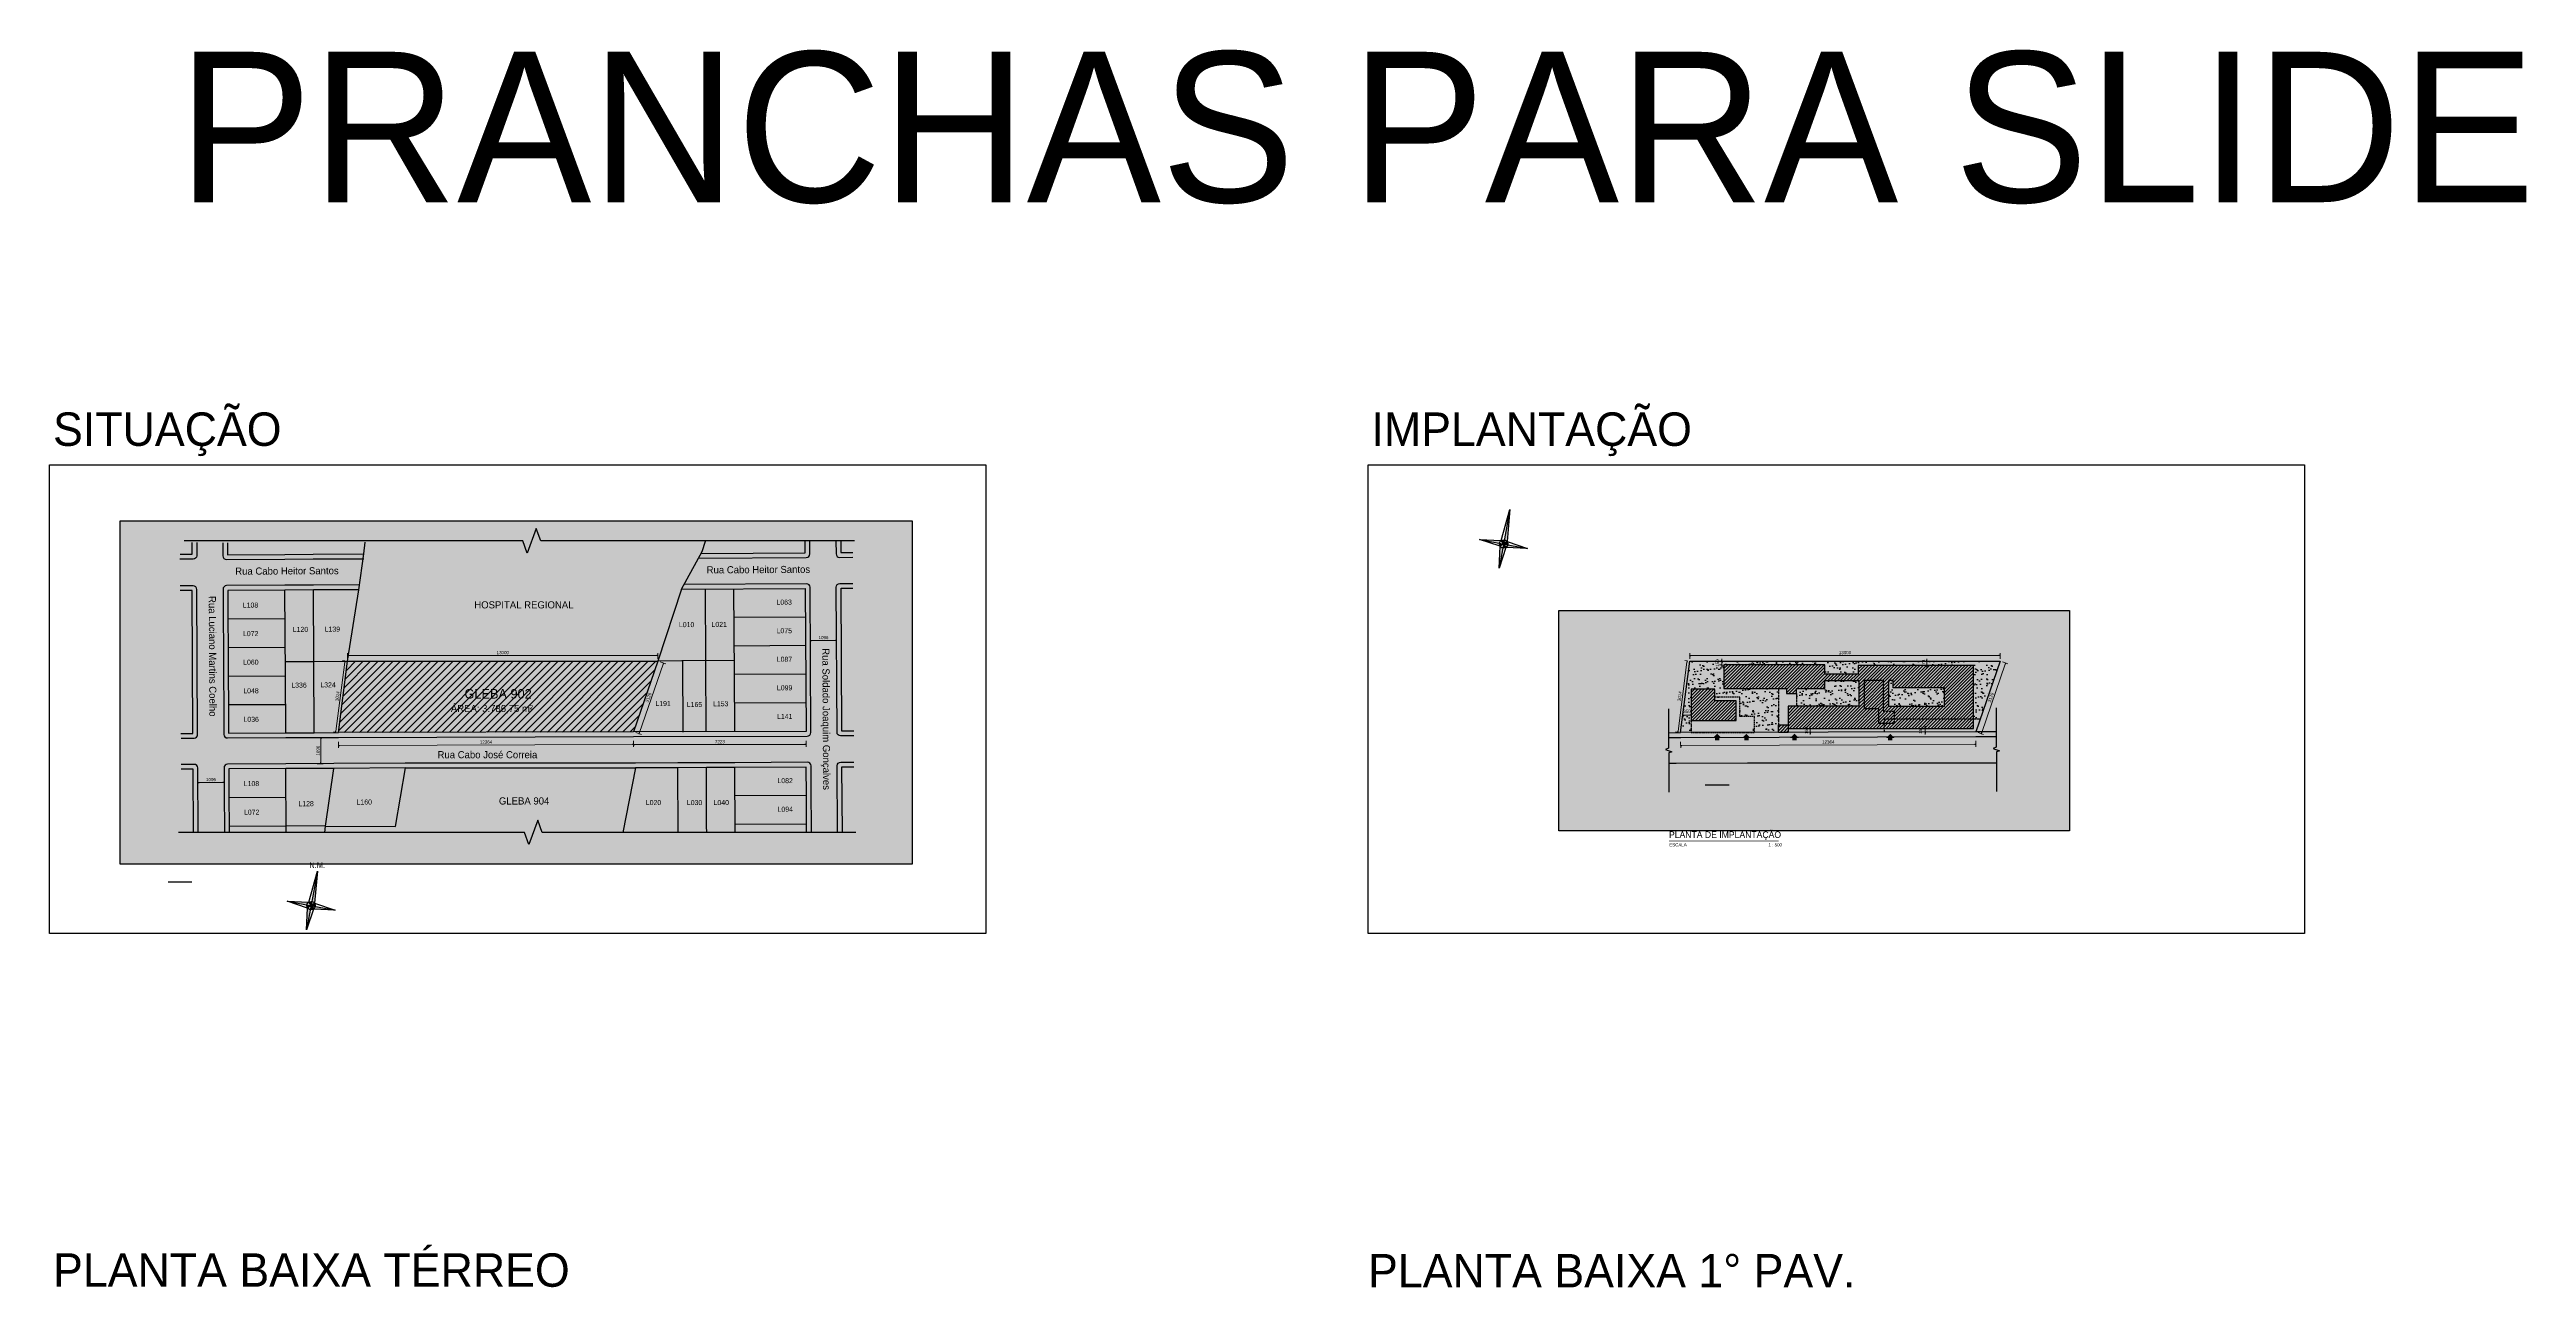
# Model space of a CAD drawing. Header units: centimetres. Extents: x 0 to 1814864, y -139216 to 99734.
# Drawn here: x 832314 to 936050, y 22141 to 73970 of the extents above; entities that cross this region are included whole.
import ezdxf

# ---------------------------------------------------------------- set-up
doc = ezdxf.new("R2010")
doc.units = ezdxf.units.CM
doc.header["$LTSCALE"] = 4
doc.linetypes.add('ACAD_ISO05W100', pattern=[33, 24, -3, 0, -3, 0, -3])
doc.linetypes.add('HIDDENX2', pattern=[19.05, 12.7, -6.35])
for name, color, linetype in [('0.2', 2, 'Continuous'), ('0.4', 4, 'Continuous'), ('0.6', 6, 'Continuous'), ('2', 2, 'Continuous'), ('B-SIMBOLOS', 2, 'Continuous'), ('C-TEXTO-02', 2, 'Continuous'), ('CONTORNO TERRENO', 3, 'Continuous'), ('NOVO', 170, 'Continuous')]:
    doc.layers.add(name, color=color, linetype=linetype)
for name, color, linetype, lineweight in [('C-TEXTO-01', 2, 'Continuous', 20), ('C-TEXTO-03', 2, 'Continuous', 20), ('textos', 2, 'Continuous', 9)]:
    doc.layers.add(name, color=color, linetype=linetype, lineweight=lineweight)
doc.styles.add('EC_NOMES', font='GOTHIC.TTF')
doc.styles.add('Esc.500', font='ERASLGHT.TTF', dxfattribs={"height": 90})
doc.styles.add('Esc.750', font='ERASLGHT.TTF', dxfattribs={"height": 135})
doc.styles.get("Standard").update_dxf_attribs({"font": 'ERASMD.TTF'})
doc.styles.add('Símbolos', font='ERASLGHT.TTF')
doc.dimstyles.new('ARQ500', dxfattribs={"dimscale": 500, "dimtxt": 90, "dimasz": 0.1, "dimexe": 0.2, "dimexo": 0.2, "dimgap": 0.1, "dimtad": 1, "dimdec": 0, "dimzin": 12, "dimdsep": 46, "dimtxsty": 'Esc.500', "dimblk1": 'DOT', "dimblk2": 'DOT', "dimsah": 1, "dimcen": 0.4, "dimclrd": 256, "dimclre": 256, "dimclrt": 2, "dimadec": 0, "dimazin": 0, "dimtfac": 1, "dimtdec": 0, "dimtix": 1, "dimtmove": 2, "dimatfit": 3, "dimldrblk": 'DOT', "dimfxl": 0.3, "dimfxlon": 1, "dimtolj": 1, "dimtzin": 12, "dimlwd": 9, "dimlwe": 9, "dimarcsym": 0})

# ---------------------------------------------------------------- blocks, each defined once
blk = doc.blocks.new('DOT')
at = {"color": 0, "linetype": 'ByBlock'}
blk.add_line((-0.5, 0), (-1, 0), dxfattribs=at)
at = {"color": 0, "linetype": 'ByBlock', "const_width": 0.5}
blk.add_lwpolyline([(-0.25, 0, 1), (0.25, 0, 1)], format="xyb", close=True, dxfattribs=at)
blk = doc.blocks.new('*D143')
at = {"layer": '0.6', "lineweight": 9, "transparency": 16777216}
for p, q in [((844795, 48461), (844795, 48702)), ((844845, 48602), (857745, 48602)), ((857795, 48461), (857795, 48702))]:
    blk.add_line(p, q, dxfattribs=at)
at = {"layer": 'DEFPOINTS', "color": 0, "transparency": 16777216}
for p in [(844795, 48361), (857795, 48602), (857795, 48361)]:
    blk.add_point(p, dxfattribs=at)
at = {"layer": '0.6', "lineweight": 9, "transparency": 16777216, "xscale": 50, "yscale": 50, "zscale": 50, "rotation": 180}
blk.add_blockref('DOT', (844795, 48602), dxfattribs=at)
at = {"layer": '0.6', "lineweight": 9, "transparency": 16777216, "xscale": 50, "yscale": 50, "zscale": 50}
blk.add_blockref('DOT', (857795, 48602), dxfattribs=at)
at = {"layer": '0.6', "color": 2, "transparency": 16777216, "insert": (851295, 48722), "char_height": 135, "attachment_point": 5, "style": 'Esc.750'}
blk.add_mtext('\\A1;13000', dxfattribs=at)
blk = doc.blocks.new('_Dot')
at = {"color": 0, "linetype": 'ByBlock', "lineweight": -2}
blk.add_line((-0.5, 0), (-1, 0), dxfattribs=at)
at = {"color": 0, "linetype": 'ByBlock', "const_width": 0.5}
blk.add_lwpolyline([(-0.25, 0, 1), (0.25, 0, 1)], format="xyb", close=True, dxfattribs=at)
blk = doc.blocks.new('*D135')
at = {"layer": '0.6', "lineweight": 9, "transparency": 16777216}
for p, q in [((844413, 44988), (844414, 44738)), ((844464, 44838), (856727, 44872)), ((856777, 45022), (856778, 44772))]:
    blk.add_line(p, q, dxfattribs=at)
at = {"layer": 'DEFPOINTS', "color": 0, "transparency": 16777216}
for p in [(844413, 45214), (856776, 45248), (856777, 44872)]:
    blk.add_point(p, dxfattribs=at)
at = {"layer": '0.6', "lineweight": 9, "transparency": 16777216, "xscale": 50, "yscale": 50, "zscale": 50}
for p, rotation in [((844414, 44838), 180.1566305847917), ((856777, 44872), 0.1566305847916921)]:
    blk.add_blockref('DOT', p, dxfattribs=dict(at, rotation=rotation))
at = {"layer": '0.6', "color": 2, "transparency": 16777216, "insert": (850595, 44975), "char_height": 135, "attachment_point": 5, "rotation": 0.15663, "style": 'Esc.750'}
blk.add_mtext('\\A1;12364', dxfattribs=at)
blk = doc.blocks.new('*D136')
at = {"layer": '0.6', "lineweight": 9, "transparency": 16777216}
for p, q in [((858008, 48234), (857022, 45373)), ((857890, 48328), (858119, 48249)), ((856871, 45372), (857101, 45293))]:
    blk.add_line(p, q, dxfattribs=at)
at = {"layer": 'DEFPOINTS', "color": 0, "transparency": 16777216}
for p in [(857795, 48361), (856776, 45405), (857006, 45326)]:
    blk.add_point(p, dxfattribs=at)
at = {"layer": '0.6', "lineweight": 9, "transparency": 16777216, "xscale": 50, "yscale": 50, "zscale": 50}
for p, rotation in [((858025, 48282), 70.9824842449628), ((857006, 45326), 250.9824842449628)]:
    blk.add_blockref('DOT', p, dxfattribs=dict(at, rotation=rotation))
at = {"layer": '0.6', "color": 2, "transparency": 16777216, "insert": (857402, 46843), "char_height": 135, "attachment_point": 5, "rotation": 70.98248, "style": 'Esc.750'}
blk.add_mtext('\\A1;3126', dxfattribs=at)
blk = doc.blocks.new('*D137')
at = {"layer": '0.6', "lineweight": 9, "transparency": 16777216}
for p, q in [((844676, 48325), (844307, 45435)), ((844695, 48373), (844584, 48388)), ((844314, 45384), (844202, 45398))]:
    blk.add_line(p, q, dxfattribs=at)
at = {"layer": 'DEFPOINTS', "color": 0, "transparency": 16777216}
for p in [(844795, 48361), (844301, 45386), (844413, 45371)]:
    blk.add_point(p, dxfattribs=at)
at = {"layer": '0.6', "lineweight": 9, "transparency": 16777216, "xscale": 50, "yscale": 50, "zscale": 50}
for p, rotation in [((844683, 48375), 82.72044767476393), ((844301, 45386), 262.7204476747639)]:
    blk.add_blockref('DOT', p, dxfattribs=dict(at, rotation=rotation))
at = {"layer": '0.6', "color": 2, "transparency": 16777216, "insert": (844373, 46895), "char_height": 135, "attachment_point": 5, "rotation": 82.72045, "style": 'Esc.750'}
blk.add_mtext('\\A1;3014', dxfattribs=at)
blk = doc.blocks.new('*D138')
at = {"layer": '0.6', "lineweight": 9, "transparency": 16777216}
for p, q in [((856776, 45022), (856776, 44772)), ((856826, 44872), (863949, 44872)), ((863999, 45022), (863999, 44772))]:
    blk.add_line(p, q, dxfattribs=at)
at = {"layer": 'DEFPOINTS', "color": 0, "transparency": 16777216}
for p in [(856776, 45248), (863999, 45288), (863999, 44872)]:
    blk.add_point(p, dxfattribs=at)
at = {"layer": '0.6', "lineweight": 9, "transparency": 16777216, "xscale": 50, "yscale": 50, "zscale": 50, "rotation": 180}
blk.add_blockref('DOT', (856776, 44872), dxfattribs=at)
at = {"layer": '0.6', "lineweight": 9, "transparency": 16777216, "xscale": 50, "yscale": 50, "zscale": 50}
blk.add_blockref('DOT', (863999, 44872), dxfattribs=at)
at = {"layer": '0.6', "color": 2, "transparency": 16777216, "insert": (860388, 44992), "char_height": 135, "attachment_point": 5, "style": 'Esc.750'}
blk.add_mtext('\\A1;7223', dxfattribs=at)
blk = doc.blocks.new('*D144')
at = {"layer": '0.6', "lineweight": 9, "transparency": 16777216}
for p, q in [((843526, 45166), (843776, 45166)), ((843676, 45116), (843676, 44120)), ((843526, 44070), (843776, 44070))]:
    blk.add_line(p, q, dxfattribs=at)
at = {"layer": 'DEFPOINTS', "color": 0, "transparency": 16777216}
for p in [(843402, 45166), (843408, 44070), (843676, 44070)]:
    blk.add_point(p, dxfattribs=at)
at = {"layer": '0.6', "lineweight": 9, "transparency": 16777216, "xscale": 50, "yscale": 50, "zscale": 50}
for p, rotation in [((843676, 45166), 90), ((843676, 44070), 270)]:
    blk.add_blockref('DOT', p, dxfattribs=dict(at, rotation=rotation))
at = {"layer": '0.6', "color": 2, "transparency": 16777216, "insert": (843556, 44618), "char_height": 135, "attachment_point": 5, "rotation": 90, "style": 'Esc.750'}
blk.add_mtext('\\A1;1096', dxfattribs=at)
blk = doc.blocks.new('*D145')
at = {"layer": '0.6', "lineweight": 9, "transparency": 16777216}
for p, q in [((864179, 49188), (864179, 49332)), ((864229, 49232), (865225, 49232)), ((865275, 49194), (865275, 49332))]:
    blk.add_line(p, q, dxfattribs=at)
at = {"layer": 'DEFPOINTS', "color": 0, "transparency": 16777216}
for p in [(864179, 49088), (865275, 49232), (865275, 49094)]:
    blk.add_point(p, dxfattribs=at)
at = {"layer": '0.6', "lineweight": 9, "transparency": 16777216, "xscale": 50, "yscale": 50, "zscale": 50, "rotation": 180}
blk.add_blockref('DOT', (864179, 49232), dxfattribs=at)
at = {"layer": '0.6', "lineweight": 9, "transparency": 16777216, "xscale": 50, "yscale": 50, "zscale": 50}
blk.add_blockref('DOT', (865275, 49232), dxfattribs=at)
at = {"layer": '0.6', "color": 2, "transparency": 16777216, "insert": (864727, 49351), "char_height": 135, "attachment_point": 5, "style": 'Esc.750'}
blk.add_mtext('\\A1;1096', dxfattribs=at)
blk = doc.blocks.new('*D146')
at = {"layer": '0.6', "lineweight": 9, "transparency": 16777216}
for p, q in [((838529, 43286), (838529, 43386)), ((839575, 43286), (838579, 43286)), ((839625, 43286), (839625, 43386))]:
    blk.add_line(p, q, dxfattribs=at)
at = {"layer": 'DEFPOINTS', "color": 0, "transparency": 16777216}
for p in [(838529, 43286), (838529, 43271), (839625, 43277)]:
    blk.add_point(p, dxfattribs=at)
at = {"layer": '0.6', "lineweight": 9, "transparency": 16777216, "xscale": 50, "yscale": 50, "zscale": 50, "rotation": 180}
blk.add_blockref('DOT', (838529, 43286), dxfattribs=at)
at = {"layer": '0.6', "lineweight": 9, "transparency": 16777216, "xscale": 50, "yscale": 50, "zscale": 50}
blk.add_blockref('DOT', (839625, 43286), dxfattribs=at)
at = {"layer": '0.6', "color": 2, "transparency": 16777216, "insert": (839077, 43406), "char_height": 135, "attachment_point": 5, "style": 'Esc.750'}
blk.add_mtext('\\A1;1096', dxfattribs=at)
blk = doc.blocks.new('*D139')
at = {"layer": '0.2', "lineweight": 9, "transparency": 16777216}
for p, q in [((901008, 48461), (901008, 48702)), ((901058, 48602), (913959, 48602)), ((914009, 48461), (914009, 48702))]:
    blk.add_line(p, q, dxfattribs=at)
at = {"layer": 'DEFPOINTS', "color": 0, "transparency": 16777216}
for p in [(901008, 48361), (914009, 48602), (914009, 48361)]:
    blk.add_point(p, dxfattribs=at)
at = {"layer": '0.2', "lineweight": 9, "transparency": 16777216, "xscale": 50, "yscale": 50, "zscale": 50, "rotation": 180}
blk.add_blockref('DOT', (901008, 48602), dxfattribs=at)
at = {"layer": '0.2', "lineweight": 9, "transparency": 16777216, "xscale": 50, "yscale": 50, "zscale": 50}
blk.add_blockref('DOT', (914009, 48602), dxfattribs=at)
at = {"layer": '0.2', "color": 2, "transparency": 16777216, "insert": (907508, 48722), "char_height": 135, "attachment_point": 5, "style": 'Esc.750'}
blk.add_mtext('\\A1;13000', dxfattribs=at)
blk = doc.blocks.new('*D140')
at = {"layer": '0.2', "lineweight": 9, "transparency": 16777216}
for p, q in [((900627, 44988), (900628, 44738)), ((900677, 44838), (912941, 44872)), ((912991, 45022), (912991, 44772))]:
    blk.add_line(p, q, dxfattribs=at)
at = {"layer": 'DEFPOINTS', "color": 0, "transparency": 16777216}
for p in [(900626, 45214), (912990, 45248), (912991, 44872)]:
    blk.add_point(p, dxfattribs=at)
at = {"layer": '0.2', "lineweight": 9, "transparency": 16777216, "xscale": 50, "yscale": 50, "zscale": 50}
for p, rotation in [((900627, 44838), 180.1566305847917), ((912991, 44872), 0.1566305847916921)]:
    blk.add_blockref('DOT', p, dxfattribs=dict(at, rotation=rotation))
at = {"layer": '0.2', "color": 2, "transparency": 16777216, "insert": (906809, 44975), "char_height": 135, "attachment_point": 5, "rotation": 0.15663, "style": 'Esc.750'}
blk.add_mtext('\\A1;12364', dxfattribs=at)
blk = doc.blocks.new('*D141')
at = {"layer": '0.2', "lineweight": 9, "transparency": 16777216}
for p, q in [((914222, 48234), (913236, 45373)), ((914103, 48328), (914333, 48249)), ((913084, 45372), (913314, 45293))]:
    blk.add_line(p, q, dxfattribs=at)
at = {"layer": 'DEFPOINTS', "color": 0, "transparency": 16777216}
for p in [(914009, 48361), (912990, 45405), (913220, 45326)]:
    blk.add_point(p, dxfattribs=at)
at = {"layer": '0.2', "lineweight": 9, "transparency": 16777216, "xscale": 50, "yscale": 50, "zscale": 50}
for p, rotation in [((914238, 48282), 70.9824842449628), ((913220, 45326), 250.9824842449628)]:
    blk.add_blockref('DOT', p, dxfattribs=dict(at, rotation=rotation))
at = {"layer": '0.2', "color": 2, "transparency": 16777216, "insert": (913616, 46843), "char_height": 135, "attachment_point": 5, "rotation": 70.98248, "style": 'Esc.750'}
blk.add_mtext('\\A1;3126', dxfattribs=at)
blk = doc.blocks.new('*D142')
at = {"layer": '0.2', "lineweight": 9, "transparency": 16777216}
for p, q in [((900890, 48325), (900521, 45435)), ((900909, 48373), (900797, 48388)), ((900527, 45384), (900415, 45398))]:
    blk.add_line(p, q, dxfattribs=at)
at = {"layer": 'DEFPOINTS', "color": 0, "transparency": 16777216}
for p in [(901008, 48361), (900514, 45386), (900626, 45371)]:
    blk.add_point(p, dxfattribs=at)
at = {"layer": '0.2', "lineweight": 9, "transparency": 16777216, "xscale": 50, "yscale": 50, "zscale": 50}
for p, rotation in [((900896, 48375), 82.72044767476393), ((900514, 45386), 262.7204476747639)]:
    blk.add_blockref('DOT', p, dxfattribs=dict(at, rotation=rotation))
at = {"layer": '0.2', "color": 2, "transparency": 16777216, "insert": (900587, 46895), "char_height": 135, "attachment_point": 5, "rotation": 82.72045, "style": 'Esc.750'}
blk.add_mtext('\\A1;3014', dxfattribs=at)
blk = doc.blocks.new('*D150')
at = {"layer": '0.2', "lineweight": 9, "transparency": 16777216}
for p, q in [((902355, 48361), (902255, 48361)), ((902355, 48211), (902255, 48211)), ((902355, 48411), (902355, 48461)), ((902355, 48211), (902355, 48361)), ((902355, 48161), (902355, 48111))]:
    blk.add_line(p, q, dxfattribs=at)
at = {"layer": 'DEFPOINTS', "color": 0, "transparency": 16777216}
for p in [(902355, 48361), (902436, 48361), (902436, 48211)]:
    blk.add_point(p, dxfattribs=at)
at = {"layer": '0.2', "lineweight": 9, "transparency": 16777216, "xscale": 50, "yscale": 50, "zscale": 50}
for p, rotation in [((902355, 48361), 270), ((902355, 48211), 90)]:
    blk.add_blockref('DOT', p, dxfattribs=dict(at, rotation=rotation))
at = {"layer": '0.2', "color": 2, "transparency": 16777216, "insert": (902167, 48286), "char_height": 135, "attachment_point": 5, "rotation": 90, "style": 'Esc.750'}
blk.add_mtext('\\A1;150', dxfattribs=at)
blk = doc.blocks.new('*D151')
at = {"layer": '0.2', "lineweight": 9, "transparency": 16777216}
for p, q in [((910861, 45596), (910861, 45646)), ((910861, 45546), (910761, 45546)), ((910861, 45399), (910761, 45399)), ((910861, 45546), (910861, 45399)), ((910861, 45349), (910861, 45299))]:
    blk.add_line(p, q, dxfattribs=at)
at = {"layer": 'DEFPOINTS', "color": 0, "transparency": 16777216}
for p in [(910861, 45399), (910951, 45546), (910952, 45399)]:
    blk.add_point(p, dxfattribs=at)
at = {"layer": '0.2', "lineweight": 9, "transparency": 16777216, "xscale": 50, "yscale": 50, "zscale": 50}
for p, rotation in [((910861, 45546), 270), ((910861, 45399), 90)]:
    blk.add_blockref('DOT', p, dxfattribs=dict(at, rotation=rotation))
at = {"layer": '0.2', "color": 2, "transparency": 16777216, "insert": (910673, 45473), "char_height": 135, "attachment_point": 5, "rotation": 90, "style": 'Esc.750'}
blk.add_mtext('\\A1;150', dxfattribs=at)
blk = doc.blocks.new('*D147')
at = {"layer": '0.2', "lineweight": 9, "transparency": 16777216}
for p, q in [((900717, 46105), (900717, 46205)), ((901017, 46105), (900767, 46105)), ((901067, 46105), (901067, 46205))]:
    blk.add_line(p, q, dxfattribs=at)
at = {"layer": 'DEFPOINTS', "color": 0, "transparency": 16777216}
for p in [(900717, 46105), (900717, 46082), (901067, 46089)]:
    blk.add_point(p, dxfattribs=at)
at = {"layer": '0.2', "lineweight": 9, "transparency": 16777216, "xscale": 50, "yscale": 50, "zscale": 50, "rotation": 180}
blk.add_blockref('DOT', (900717, 46105), dxfattribs=at)
at = {"layer": '0.2', "lineweight": 9, "transparency": 16777216, "xscale": 50, "yscale": 50, "zscale": 50}
blk.add_blockref('DOT', (901067, 46105), dxfattribs=at)
at = {"layer": '0.2', "color": 2, "transparency": 16777216, "insert": (900892, 46261), "char_height": 135, "attachment_point": 5, "style": 'Esc.750'}
blk.add_mtext('\\A1;350', dxfattribs=at)
blk = doc.blocks.new('*D148')
at = {"layer": '0.2', "lineweight": 9, "transparency": 16777216}
for p, q in [((910937, 48361), (910837, 48361)), ((910937, 48182), (910837, 48182)), ((910937, 48411), (910937, 48461)), ((910937, 48182), (910937, 48361)), ((910937, 48132), (910937, 48082))]:
    blk.add_line(p, q, dxfattribs=at)
at = {"layer": 'DEFPOINTS', "color": 0, "transparency": 16777216}
for p in [(910937, 48361), (910957, 48361), (910957, 48182)]:
    blk.add_point(p, dxfattribs=at)
at = {"layer": '0.2', "lineweight": 9, "transparency": 16777216, "xscale": 50, "yscale": 50, "zscale": 50}
for p, rotation in [((910937, 48361), 270), ((910937, 48182), 90)]:
    blk.add_blockref('DOT', p, dxfattribs=dict(at, rotation=rotation))
at = {"layer": '0.2', "color": 2, "transparency": 16777216, "insert": (910797, 48272), "char_height": 135, "attachment_point": 5, "rotation": 90, "style": 'Esc.750'}
blk.add_mtext('\\A1;178', dxfattribs=at)
blk = doc.blocks.new('*D149')
at = {"layer": '0.2', "lineweight": 9, "transparency": 16777216}
for p, q in [((906049, 45596), (906049, 45646)), ((906049, 45546), (905949, 45546)), ((906049, 45386), (905949, 45386)), ((906049, 45546), (906049, 45386)), ((906049, 45336), (906049, 45286))]:
    blk.add_line(p, q, dxfattribs=at)
at = {"layer": 'DEFPOINTS', "color": 0, "transparency": 16777216}
for p in [(906049, 45386), (906051, 45546), (906051, 45386)]:
    blk.add_point(p, dxfattribs=at)
at = {"layer": '0.2', "lineweight": 9, "transparency": 16777216, "xscale": 50, "yscale": 50, "zscale": 50}
for p, rotation in [((906049, 45546), 270), ((906049, 45386), 90)]:
    blk.add_blockref('DOT', p, dxfattribs=dict(at, rotation=rotation))
at = {"layer": '0.2', "color": 2, "transparency": 16777216, "insert": (905896, 45466), "char_height": 135, "attachment_point": 5, "rotation": 90, "style": 'Esc.750'}
blk.add_mtext('\\A1;160', dxfattribs=at)

msp = doc.modelspace()

# ---------------------------------------------------------------- hatches: boundary and pattern name
at = {"layer": '0.4', "true_color": 0xf8f3ec}
h = msp.add_hatch(color=7, dxfattribs=at)
h.dxf.hatch_style = 1
h.paths.add_polyline_path([(868448.669, 39867.972), (868448.669, 54239.864), (835276.429, 54239.864), (835276.429, 39867.972)])
h = msp.add_hatch(color=7, dxfattribs=at)
h.dxf.hatch_style = 1
h.paths.add_polyline_path([(916909.596, 41264.051), (916909.596, 50485.6), (895520.79, 50485.6), (895520.79, 41264.051)])
at = {"layer": '0.6'}
h = msp.add_hatch(dxfattribs=at)
h.set_pattern_fill('ANSI31', color=256, scale=70)
h.paths.add_polyline_path([(844794.596, 48360.768), (844412.711, 45371.218), (856770.014, 45405), (857795.036, 48360.768)])
h.paths.add_polyline_path([(849037.18, 46002.498), (852767.461, 46002.242), (852767.558, 47419.409), (849037.278, 47419.665)], flags=24)
h = msp.add_hatch(dxfattribs=at)
h.set_pattern_fill('AR-SAND', color=4, scale=8)
h.set_pattern_definition([(37.5, (221412.55, 0), (-12.80025, 391.53059), [0, -308.864, 0, -345.44, 0, -330.2]), (7.5, (221412.55, 0), (359.61863, 573.4601), [0, -166.624, 0, -278.384, 0, -106.68]), (327.5, (221162.6, 0), (632.7939, 1.14975), [0, -101.6, 0, -365.76, 0, -477.52]), (317.5, (221162.6, 0), (610.84516, 178.34346), [0, -50.8, 0, -239.776, 0, -274.32])])
h.paths.add_polyline_path([(903671.667, 46044.525), (903671.667, 45894.525), (903671.151, 45379.542), (904727.382, 45382.43), (904727.382, 45697.43), (904727.382, 47220.848), (902436.158, 47220.848), (902436.158, 48210.768), (906671.158, 48210.768), (906671.158, 47820.768), (908065.391, 47820.768), (908065.391, 48182.304), (912897.391, 48182.304), (912897.391, 45944.501), (913170.729, 45944.501), (914008.658, 48360.768), (901008.218, 48360.768), (900626.333, 45371.218), (901068.465, 45372.427), (901067.083, 45877.912), (901067.083, 47187.912), (902052.083, 47187.912), (902052.083, 46857.912), (903107.083, 46857.912), (903107.083, 46044.525)])
h.paths.add_polyline_path([(911677.391, 46476.304), (911677.391, 47252.304), (909530.391, 47252.304), (909530.391, 47550.771), (909325.391, 47550.771), (909325.391, 46476.304)], flags=17)
h.paths.add_polyline_path([(908095.391, 46476.304), (908095.391, 47550.771), (906671.158, 47550.771), (906671.158, 47220.848), (905484.158, 47220.848), (905484.158, 47005.848), (905484.158, 46476.304)], flags=17)
h.paths.add_polyline_path([(903551.398, 46474.975), (904227.849, 46474.975), (904227.849, 46598.237), (903551.398, 46598.237)], flags=16)
h.paths.add_polyline_path([(904726.102, 46609.36), (904726.102, 46906.055), (904673.275, 46906.055), (904673.275, 46609.36)], flags=16)
h.paths.add_polyline_path([(910267.053, 46765.107), (910943.505, 46765.107), (910943.505, 46888.369), (910267.053, 46888.369)], flags=16)
h.paths.add_polyline_path([(906569.587, 46833.655), (907246.039, 46833.655), (907246.039, 46956.916), (906569.587, 46956.916)], flags=16)
h.paths.add_polyline_path([(905545.873, 46609.36), (905545.873, 46906.055), (905493.047, 46906.055), (905493.047, 46609.36)], flags=16)
h = msp.add_hatch(dxfattribs=at)
h.set_pattern_fill('ANSI31', color=256, scale=30)
h.set_pattern_definition([(45, (221412.545, 0), (-67.351921, 67.351921), [])])
h.paths.add_polyline_path([(902436.158, 47220.848), (905059.158, 47220.848), (905059.158, 47005.848), (905484.158, 47005.848), (905484.158, 47220.848), (906671.158, 47220.848), (906671.158, 47550.771), (908095.391, 47550.771), (908095.391, 46476.304), (905127.382, 46476.304), (905127.382, 45546.304), (912897.391, 45546.304), (912897.391, 48182.304), (908065.391, 48182.304), (908065.391, 47820.768), (906671.158, 47820.768), (906671.158, 48210.768), (902436.158, 48210.768)])
h.paths.add_polyline_path([(908310.391, 46376.304), (908310.391, 47565.771), (909110.391, 47565.771), (909110.391, 46261.304), (909587.391, 46261.304), (909587.391, 45761.304), (908908.793, 45761.304), (908908.793, 46376.304)], flags=16)
h.paths.add_polyline_path([(909325.391, 47550.771), (909530.391, 47550.771), (909530.391, 47252.304), (911677.391, 47252.304), (911677.391, 46476.304), (909325.391, 46476.304)], flags=16)
h = msp.add_hatch(dxfattribs=at)
h.set_pattern_fill('ANSI31', color=256, scale=30)
h.paths.add_polyline_path([(909110.391, 47565.771), (908310.391, 47565.771), (908310.391, 46376.304), (908908.793, 46376.304), (908908.793, 45761.304), (909145.098, 45761.304), (909144.597, 45944.501), (909587.391, 45944.501), (909587.391, 46261.304), (909110.391, 46261.304)])
h.paths.add_polyline_path([(909587.391, 45944.501), (909144.597, 45944.501), (909145.098, 45761.304), (909587.391, 45761.304)], flags=17)
h.paths.add_polyline_path([(902957.083, 46707.912), (902052.083, 46707.912), (902052.083, 47187.912), (901067.083, 47187.912), (901067.083, 45877.912), (902957.083, 45877.912)])
h.paths.add_polyline_path([(901538.51, 46460.542), (902118.428, 46460.542)], flags=16)
h = msp.add_hatch(dxfattribs=at)
h.set_pattern_fill('ANSI31', color=4, scale=30)
h.paths.add_polyline_path([(905127.382, 45697.43), (904727.382, 45697.43), (904727.382, 45382.43), (905127.382, 45383.523)])
at = {"layer": '2'}
h = msp.add_hatch(color=256, dxfattribs=at)
h.paths.add_polyline_path([(893356.086, 53372.198), (893476.266, 54713.631), (893242.186, 53446.256, -0.1995277024)])
h.paths.add_polyline_path([(894218.486, 53082.865), (893384.002, 53239.536, -0.1986402287), (893310.107, 53126.196)])
h.paths.add_polyline_path([(893023.679, 52263.194), (893177.89, 53098.138, -0.1979877536), (893064.586, 53171.333)])
h.paths.add_polyline_path([(893036.075, 53304.858, -0.1979330794), (893109.572, 53417.925), (892201.59, 53461.529)])
h = msp.add_hatch(color=256, dxfattribs=at)
h.paths.add_polyline_path([(893210.038, 53272.197), (893036.075, 53304.858, 0.200603678), (893064.586, 53171.333)])
h.paths.add_polyline_path([(893310.107, 53126.196), (893210.038, 53272.197), (893177.89, 53098.138, 0.1984185821)])
h.paths.add_polyline_path([(893384.002, 53239.536, 0.199063094), (893356.086, 53372.198), (893210.038, 53272.197)])
h.paths.add_polyline_path([(893210.038, 53272.197), (893242.186, 53446.256, 0.1991258625), (893109.572, 53417.925)])
h = msp.add_hatch(color=256, dxfattribs=at)
h.paths.add_polyline_path([(843414.361, 38227.07), (843534.541, 39568.503), (843300.462, 38301.129, -0.1995277024)])
h.paths.add_polyline_path([(844276.761, 37937.738), (843442.277, 38094.409, -0.1986402287), (843368.382, 37981.069)])
h.paths.add_polyline_path([(843081.954, 37118.066), (843236.165, 37953.011, -0.1979877536), (843122.861, 38026.205)])
h.paths.add_polyline_path([(843094.35, 38159.731, -0.1979330794), (843167.848, 38272.798), (842259.866, 38316.402)])
h = msp.add_hatch(color=256, dxfattribs=at)
h.paths.add_polyline_path([(843268.313, 38127.07), (843094.35, 38159.731, 0.200603678), (843122.861, 38026.205)])
h.paths.add_polyline_path([(843368.382, 37981.069), (843268.313, 38127.07), (843236.165, 37953.011, 0.1984185821)])
h.paths.add_polyline_path([(843442.277, 38094.409, 0.199063094), (843414.361, 38227.07), (843268.313, 38127.07)])
h.paths.add_polyline_path([(843268.313, 38127.07), (843300.462, 38301.129, 0.1991258625), (843167.848, 38272.798)])
at = {"layer": 'B-SIMBOLOS'}
h = msp.add_hatch(color=256, dxfattribs=at)
h.dxf.hatch_style = 1
h.paths.add_polyline_path([(902156.116, 45322.09), (901976.547, 45142.521), (902066.331, 45142.521), (902066.331, 45052.736), (902245.901, 45052.736), (902245.901, 45142.521), (902335.686, 45142.521)])
h = msp.add_hatch(color=256, dxfattribs=at)
h.dxf.hatch_style = 1
h.paths.add_polyline_path([(903380.672, 45322.09), (903201.102, 45142.521), (903290.887, 45142.521), (903290.887, 45052.736), (903470.456, 45052.736), (903470.456, 45142.521), (903560.241, 45142.521)])
h = msp.add_hatch(color=256, dxfattribs=at)
h.dxf.hatch_style = 1
h.paths.add_polyline_path([(905396.322, 45322.09), (905216.753, 45142.521), (905306.537, 45142.521), (905306.537, 45052.736), (905486.107, 45052.736), (905486.107, 45142.521), (905575.891, 45142.521)])
h = msp.add_hatch(color=256, dxfattribs=at)
h.dxf.hatch_style = 1
h.paths.add_polyline_path([(909406.959, 45322.09), (909227.389, 45142.521), (909317.174, 45142.521), (909317.174, 45052.736), (909496.743, 45052.736), (909496.743, 45142.521), (909586.528, 45142.521)])

# ---------------------------------------------------------------- linework, layer by layer
at = {"layer": '0.2'}
msp.add_line((837279.074, 39124.067), (838279.074, 39124.067), dxfattribs=at)
at = {"layer": '0.4', "linetype": 'ACAD_ISO05W100'}
for p, q in [((904727.382, 47220.848), (904727.382, 45697.43)), ((905484.158, 47005.848), (905484.158, 46476.304)), ((908310.391, 47565.771), (909110.391, 47565.771)), ((909110.391, 47565.771), (909110.391, 46261.304))]:
    msp.add_line(p, q, dxfattribs=at)
at = {"layer": '0.4', "ltscale": 2, "transparency": 33554559}
msp.add_line((843876.375, 41452.01), (844226.52, 43875.22), dxfattribs=at)
at = {"layer": '0.4'}
msp.add_line((901659.623, 43184.066), (902659.623, 43184.066), dxfattribs=at)
for points in [[(835276.429, 54239.864), (868448.669, 54239.864), (868448.669, 39867.972), (835276.429, 39867.972)], [(895520.79, 50485.6), (916909.596, 50485.6), (916909.596, 41264.051), (895520.79, 41264.051)]]:
    msp.add_lwpolyline(points, close=True, dxfattribs=at)
for points in [[(838479.628, 53326.212), (838476.639, 52778.068, -0.4142135623), (838326.33, 52629.389), (837778.185, 52632.378)], [(839570.482, 53318.061), (839573.471, 52769.916, 0.4142135624), (839723.78, 52621.238), (842165.514, 52634.552), (843361.465, 52641.073), (845474.312, 52652.594)], [(859493.425, 52675.78), (864009.4, 52700.405, 0.4142135623), (864158.079, 52850.714), (864155.09, 53398.858)], [(865251.379, 53404.836), (865254.368, 52856.691, 0.4142135623), (865404.677, 52708.013), (865952.821, 52711.001)], [(837821.116, 45135.945), (838369.26, 45138.934, 0.4142135623), (838517.939, 45289.243), (838484.79, 51368.662, 0.4142135624), (838334.481, 51517.341), (837786.337, 51514.352)], [(845261.032, 51555.109), (843367.443, 51544.784), (842171.491, 51538.263), (839729.758, 51524.949, 0.4142135624), (839581.079, 51374.64), (839587.872, 50128.857), (839594.393, 48932.906), (839600.914, 47736.955), (839607.435, 46541.004), (839614.228, 45295.221, 0.4142135624), (839764.537, 45146.542), (842206.271, 45159.856), (843402.222, 45166.377), (844413.797, 45171.893), (856776.824, 45205.69), (864049.752, 45225.572, 0.4150101378), (864198.837, 45375.883), (864165.687, 51455.437, 0.4142135624), (864015.378, 51604.116), (858893.293, 51576.187)], [(865993.578, 45236.306), (865445.434, 45233.317, -0.4142135623), (865295.125, 45381.996), (865261.976, 51461.415, -0.4142135624), (865410.655, 51611.724), (865958.799, 51614.713)], [(838540.263, 41195.173), (838525.547, 43893.967, 0.4142135624), (838375.238, 44042.646), (837827.094, 44039.657)], [(864221.633, 41195.173), (864219.758, 41539.008), (864213.237, 42734.959), (864206.444, 43980.742, 0.4142135624), (864056.135, 44129.421), (861016.426, 44112.846), (859820.475, 44106.325), (858624.518, 44099.804), (856848.83, 44090.02), (847215.311, 44090.848), (844225.433, 44074.545), (842212.248, 44063.568), (839770.515, 44050.254, 0.4142135624), (839621.836, 43899.945), (839628.629, 42654.162), (839635.15, 41458.211), (839636.584, 41195.173)], [(865317.954, 41195.173), (865302.733, 43986.719, -0.4142135623), (865451.412, 44137.029), (865999.556, 44140.017)]]:
    msp.add_lwpolyline(points, format="xyb", dxfattribs=at)
for points in [[(838280.302, 53327.299), (838277.585, 52828.986), (837779.272, 52831.703)], [(839769.807, 53319.148), (839772.524, 52820.835), (842164.427, 52833.877), (843360.378, 52840.398), (845473.225, 52851.919)], [(844794.596, 48360.768), (845262.119, 51355.784), (845473.225, 52851.919), (845535.289, 53350.585)], [(858784.178, 51376.261), (859647.877, 52958.775), (859786.853, 53390.185)], [(859604.406, 52875.717), (863958.482, 52899.458), (863955.765, 53397.771)], [(865450.704, 53405.922), (865453.421, 52907.609), (865951.734, 52910.327)], [(837820.029, 45335.271), (838318.342, 45337.988), (838285.737, 51317.744), (837787.424, 51315.027)], [(845262.119, 51355.784), (843368.529, 51345.459), (842172.578, 51338.938), (839780.676, 51325.896), (839787.197, 50129.944), (839793.718, 48933.993), (839800.239, 47738.042), (839806.76, 46542.09), (839813.281, 45346.139), (842205.184, 45359.182), (843401.135, 45365.703), (844412.711, 45371.218)], [(858784.178, 51376.261), (863966.634, 51404.519), (863999.239, 45424.763), (856776.279, 45405.017)], [(858784.178, 51376.261), (857795.036, 48360.768)], [(865992.492, 45435.631), (865494.179, 45432.914), (865461.573, 51412.67), (865959.886, 51415.388)], [(900120.545, 45368.461), (900626.333, 45371.218)], [(900121.632, 45169.135), (900627.42, 45171.893), (912990.446, 45205.69), (913844.249, 45208.024)], [(913843.162, 45407.35), (912989.901, 45405.017)], [(838340.932, 41195.173), (838326.494, 43843.049), (837828.181, 43840.332)], [(847216.398, 43891.523), (844226.52, 43875.22), (842213.335, 43864.242), (839821.433, 43851.2), (839827.954, 42655.249), (839834.475, 41459.298), (839835.915, 41195.173)], [(843837.856, 41195.173), (843876.375, 41452.01), (846807.299, 41433.735), (847216.398, 43891.523), (856849.929, 43890.695), (856317.878, 41195.173)], [(864022.302, 41195.173), (864020.433, 41537.921), (864013.912, 42733.872), (864007.391, 43929.824), (861017.513, 43913.521), (859821.561, 43907), (858625.61, 43900.478), (856849.929, 43890.695)], [(865517.286, 41195.173), (865502.33, 43937.975), (866000.643, 43940.692)], [(913850.322, 44094.361), (913062.453, 44090.02), (903428.933, 44090.848), (900439.055, 44074.545), (900127.61, 44072.847)]]:
    msp.add_lwpolyline(points, dxfattribs=at)
at = {"layer": '0.4', "ltscale": 2, "transparency": 33554687}
for points in [[(842192.142, 47751.084), (842172.578, 51338.938)], [(843401.135, 45365.703), (843368.529, 51345.459)], [(859813.41, 45401.939), (859780.804, 51381.695)], [(860996.319, 47800.362), (860976.756, 51388.216)], [(839787.197, 50129.944), (842179.099, 50142.987)], [(863973.155, 50208.568), (860983.277, 50192.265)], [(839793.718, 48933.993), (842185.62, 48947.035)], [(863979.676, 49012.616), (860989.798, 48996.314)], [(839800.239, 47738.042), (842192.142, 47751.084)], [(842188.881, 48349.06), (843384.832, 48355.581), (844794.596, 48360.768)], [(842205.184, 45359.182), (842191.817, 47810.674)], [(859797.107, 48391.817), (857795.036, 48360.768)], [(858818.528, 48386.481), (858834.831, 45396.603)], [(859797.107, 48391.817), (860993.058, 48398.338)], [(861009.361, 45408.46), (860995.994, 47859.952)], [(863986.197, 47816.665), (860996.319, 47800.362)], [(839806.76, 46542.09), (842198.663, 46555.133)], [(863992.718, 46620.714), (861002.84, 46604.411)], [(842227.889, 41195.173), (842213.335, 43864.242)], [(858640.361, 41195.173), (858625.61, 43900.478)], [(859834.929, 41455.507), (859821.561, 43907)], [(861032.335, 41195.173), (861017.513, 43913.521)], [(839827.954, 42655.249), (842219.856, 42668.291)], [(864013.912, 42733.872), (861024.034, 42717.569)], [(864020.433, 41537.921), (861030.555, 41521.618)], [(839834.475, 41459.298), (842226.378, 41472.34)], [(842226.378, 41472.34), (843880.777, 41481.361)], [(859836.348, 41195.173), (859834.929, 41455.507)]]:
    msp.add_lwpolyline(points, dxfattribs=at)
at = {"layer": '0.4', "linetype": 'HIDDENX2'}
msp.add_lwpolyline([(901067.083, 45877.912), (901068.465, 45372.427), (903721.667, 45381.111), (903721.667, 46044.525), (903107.083, 46044.525), (903107.083, 46857.912), (902052.083, 46857.912)], dxfattribs=at)
at = {"layer": '0.4', "linetype": 'ACAD_ISO05W100'}
for points in [[(908310.391, 47565.771), (908310.391, 46376.304)], [(908310.391, 46376.304), (908908.793, 46376.304), (908908.793, 45761.304), (909587.391, 45761.304), (909587.391, 46261.304), (909110.391, 46261.304)]]:
    msp.add_lwpolyline(points, dxfattribs=at)
at = {"layer": '0.4', "linetype": 'HIDDENX2', "elevation": 77040.339}
for points in [[(909143.093, 45944.501), (913170.729, 45944.501)], [(909144.597, 45944.501), (909146.1, 45394.509)]]:
    msp.add_lwpolyline(points, dxfattribs=at)
at = {"layer": '0.6'}
for points in [[(856770.014, 45405), (844412.711, 45371.218), (844794.596, 48360.768), (857795.036, 48360.768)], [(912983.637, 45405), (900626.333, 45371.218), (901008.218, 48360.768), (914008.658, 48360.768)], [(905127.382, 46476.304), (905127.382, 45546.304), (912897.391, 45546.304), (912897.391, 48182.304), (908065.391, 48182.304), (908065.391, 47820.768), (906671.158, 47820.768), (906671.158, 48210.768), (902436.158, 48210.768), (902436.158, 47220.848), (905059.158, 47220.848), (905059.158, 47005.848), (905484.158, 47005.848), (905484.158, 47220.848), (906671.158, 47220.848), (906671.158, 47550.771), (908095.391, 47550.771), (908095.391, 46476.304)], [(904727.382, 45697.43), (905127.382, 45697.43), (905127.382, 45382.43), (904727.382, 45382.43)]]:
    msp.add_lwpolyline(points, close=True, dxfattribs=at)
for points in [[(902052.083, 47187.912), (901067.083, 47187.912), (901067.083, 45877.912), (902957.083, 45877.912), (902957.083, 46707.912), (902052.083, 46707.912), (902052.083, 47177.912)], [(909530.391, 47550.771), (909325.391, 47550.771), (909325.391, 46476.304), (911677.391, 46476.304), (911677.391, 47252.304), (909530.391, 47252.304), (909530.391, 47550.771)]]:
    msp.add_lwpolyline(points, dxfattribs=at)
at = {"layer": '2'}
for p, q in [((893476.266, 54713.631), (893023.679, 52263.194)), ((893109.572, 53417.925), (893476.266, 54713.631)), ((893476.266, 54713.631), (893356.086, 53372.198)), ((892201.59, 53461.529), (894218.486, 53082.865)), ((892201.59, 53461.529), (893109.572, 53417.925)), ((893064.586, 53171.333), (892201.59, 53461.529)), ((893023.679, 52263.194), (893064.586, 53171.333)), ((893310.107, 53126.196), (893023.679, 52263.194)), ((893210.038, 53272.197), (893064.586, 53171.333)), ((893210.038, 53272.197), (893109.572, 53417.925)), ((893213.023, 53274.457), (893348.984, 53387.792)), ((893213.023, 53274.457), (893326.421, 53138.55)), ((894218.486, 53082.865), (893310.107, 53126.196)), ((893356.086, 53372.198), (894218.486, 53082.865)), ((843534.541, 39568.503), (843081.954, 37118.066)), ((843167.848, 38272.798), (843534.541, 39568.503)), ((843534.541, 39568.503), (843414.361, 38227.07)), ((842259.866, 38316.402), (844276.761, 37937.738)), ((842259.866, 38316.402), (843167.848, 38272.798)), ((843122.861, 38026.205), (842259.866, 38316.402)), ((843081.954, 37118.066), (843122.861, 38026.205)), ((843368.382, 37981.069), (843081.954, 37118.066)), ((843268.313, 38127.07), (843122.861, 38026.205)), ((843268.313, 38127.07), (843167.848, 38272.798)), ((843271.298, 38129.33), (843407.259, 38242.665)), ((843271.298, 38129.33), (843384.697, 37993.422)), ((844276.761, 37937.738), (843368.382, 37981.069)), ((843414.361, 38227.07), (844276.761, 37937.738))]:
    msp.add_line(p, q, dxfattribs=at)
for centre in [(893210.038, 53272.197), (843268.313, 38127.07)]:
    msp.add_circle(centre, 177.003, dxfattribs=at)
at = {"layer": 'C-TEXTO-01', "const_width": 30}
msp.add_lwpolyline([(900138.413, 40828.908), (904726.021, 40828.908)], dxfattribs=at)
at = {"layer": 'CONTORNO TERRENO', "linetype": 'Continuous'}
for points in [[(866021.076, 53405.922), (852885.353, 53405.922), (852697.853, 53921.075), (852322.853, 52890.77), (852135.353, 53405.922), (837949.499, 53405.922)], [(900115.092, 46368.446), (900124.075, 44720.99), (899986.976, 44670.241), (900262.265, 44571.741), (900125.166, 44520.993), (900134.149, 42873.536)], [(913837.71, 46407.335), (913846.693, 44759.879), (913709.593, 44709.13), (913984.882, 44610.63), (913847.783, 44559.882), (913856.766, 42912.425)], [(866087.658, 41195.173), (852951.935, 41195.173), (852764.435, 41710.325), (852389.435, 40680.021), (852201.935, 41195.173), (837717.711, 41195.173)]]:
    msp.add_lwpolyline(points, dxfattribs=at)
at = {"layer": 'NOVO'}
for points in [[(832314.402, 56579.895), (871529.776, 56579.895), (871529.776, 36960.866), (832314.402, 36960.866)], [(887532.934, 56579.895), (926748.308, 56579.895), (926748.308, 36960.866), (887532.934, 36960.866)]]:
    msp.add_lwpolyline(points, close=True, dxfattribs=at)

# ---------------------------------------------------------------- texts
at = {"layer": '2'}
msp.add_text('N.M.', height=234.5301, dxfattribs=at).set_placement((843194.936, 39703.282))
at = {"layer": 'C-TEXTO-02', "insert": (900148.121, 40741.955), "char_height": 135, "width": 4571.05882, "attachment_point": 1, "style": 'Símbolos'}
msp.add_mtext('ESCALA                                                                  1 : 500', dxfattribs=at)
at = {"layer": 'C-TEXTO-02', "insert": (900138.413, 40880.616), "char_height": 270, "attachment_point": 7, "style": 'Símbolos'}
msp.add_mtext('PLANTA DE IMPLANTAÇÃO', dxfattribs=at)
at = {"layer": 'C-TEXTO-03', "style": 'Símbolos'}
for s, p in [('L063', (862757.704, 50729.594)), ('L108', (840409.727, 50606.482)), ('L120', (842500.127, 49588.763)), ('L139', (843836.186, 49597.321)), ('L010', (858674.603, 49786.989)), ('L021', (860038.468, 49797.845)), ('L072', (840416.248, 49410.531)), ('L075', (862764.226, 49533.643)), ('L060', (840422.769, 48214.58)), ('L087', (862770.747, 48337.692)), ('L048', (840429.29, 47018.629)), ('L336', (842439.683, 47254.343)), ('L324', (843654.577, 47264.968)), ('L191', (857688.076, 46483.439)), ('L153', (860101.179, 46473.497)), ('L099', (862777.268, 47141.741)), ('L036', (840435.811, 45822.677)), ('L165', (859003.01, 46443.815)), ('L141', (862783.789, 45945.789)), ('L108', (840450.484, 43131.787)), ('L160', (845174.008, 42360.896)), ('L020', (857287.118, 42338.419)), ('L030', (859006.116, 42338.419)), ('L040', (860125.371, 42338.419)), ('L082', (862798.462, 43254.899)), ('L072', (840457.005, 41935.836)), ('L128', (842737.726, 42291.658)), ('L094', (862804.983, 42058.948))]:
    msp.add_text(s, height=210, dxfattribs=at).set_placement(p)
at = {"layer": 'C-TEXTO-03', "attachment_point": 1, "style": 'Símbolos'}
for s, insert, char_height, width in [('PRANCHAS PARA SLIDE', (837691.131, 73876.337), 6295.99927, 104157.71987), ('SITUAÇÃO', (832461.166, 58776.59), 1400, 19590.43881), ('IMPLANTAÇÃO', (887679.698, 58776.59), 1400, 19590.43881), ('PLANTA BAIXA TÉRREO', (832461.166, 23569.65), 1400, 24161.92517), ('PLANTA BAIXA 1° PAV.', (887532.934, 23541.16), 1400, 24161.92517)]:
    msp.add_mtext(s, dxfattribs=dict(at, insert=insert, char_height=char_height, width=width))
at = {"layer": 'textos', "style": 'EC_NOMES'}
for s, height, rotation, p in [('Rua Cabo Heitor Santos', 298.99226, 0.31241304, (840091.024, 51980.781)), ('Rua Cabo Heitor Santos', 298.99226, 0.31241303, (859834.996, 52035.183)), ('Rua Luciano Martins Coelho', 298.99226, 270.31241304, (838981.413, 51088.76)), ('HOSPITAL REGIONAL', 298.99226, 359.99606285, (850103.645, 50571.38, -75545.377)), ('Rua Soldado Joaquim Gonçalves', 298.99226, 270.31241304, (864679.466, 48904.26)), ('Rua Cabo José Correia', 298.99226, 359.99606285, (848563.547, 44297.052)), ('GLEBA 904', 298.9923, 359.99606285, (851135.215, 42360.896))]:
    msp.add_text(s, height=height, rotation=rotation, dxfattribs=at).set_placement(p)
at = {"layer": 'textos', "insert": (849121.97, 47195.314), "char_height": 298.99226, "width": 3957.12344, "attachment_point": 1, "rotation": 359.99606285, "style": 'EC_NOMES'}
msp.add_mtext('\\pxqc;{\\H1.33333x;\\C6;GLEBA 902\\H0.75x;\\P\\pq*;\\C4;ÁREA: 3.786,75 m²}', dxfattribs=at)

# ---------------------------------------------------------------- dimensions: what is measured, and where the dimension line sits
at = {"layer": '0.2'}
dim = msp.add_linear_dim(base=(914008.658, 48602.011), p1=(901008.218, 48360.768), p2=(914008.658, 48360.768), dimstyle='ARQ500', override={"dimtxsty": 'Esc.750'}, dxfattribs=at)
dim.commit()
dim.dimension.update_dxf_attribs({"geometry": '*D139', "text_midpoint": (907508.438, 48721.588)})
for p1, p2, distance, picture, middle in [((901008.218, 48360.768), (900626.333, 45371.218), -112.8, '*D142', (900586.772, 46895.438)), ((914008.658, 48360.768), (912989.901, 45405.017), 242.982, '*D141', (913615.949, 46842.68)), ((900626.333, 45214.476), (912989.901, 45248.275), -376.14, '*D140', (906808.818, 44974.813))]:
    dim = msp.add_aligned_dim(p1=p1, p2=p2, distance=distance, dimstyle='ARQ500', override={"dimtxsty": 'Esc.750'}, dxfattribs=at)
    dim.commit()
    dim.dimension.update_dxf_attribs({"geometry": picture, "text_midpoint": middle})
for base, p1, p2, picture, middle in [((902355.267, 48360.768), (902436.158, 48210.768), (902436.158, 48360.768), '*D150', (902167.027, 48285.768)), ((910937.397, 48360.768), (910956.888, 48182.304), (910956.888, 48360.768), '*D148', (910797.063, 48271.536)), ((906049.192, 45386.048), (906050.641, 45546.304), (906051.079, 45386.048), '*D149', (905895.516, 45466.176))]:
    dim = msp.add_linear_dim(base=base, p1=p1, p2=p2, angle=90, dimstyle='ARQ500', override={"dimtxsty": 'Esc.750'}, dxfattribs=at)
    dim.commit()
    dim.dimension.update_dxf_attribs({"geometry": picture, "text_midpoint": middle, "dimtype": 160})
dim = msp.add_linear_dim(base=(900717.095, 46104.705), p1=(901067.083, 46088.597), p2=(900717.095, 46081.738), dimstyle='ARQ500', override={"dimtxsty": 'Esc.750'}, dxfattribs=at)
dim.commit()
dim.dimension.update_dxf_attribs({"geometry": '*D147', "text_midpoint": (900892.089, 46261.035), "dimtype": 160})
dim = msp.add_linear_dim(base=(910861.497, 45399.445), p1=(910951.149, 45546.304), p2=(910951.55, 45399.445), angle=90, text='150', dimstyle='ARQ500', override={"dimtxsty": 'Esc.750'}, dxfattribs=at)
dim.commit()
dim.dimension.update_dxf_attribs({"geometry": '*D151', "text_midpoint": (910672.582, 45472.874), "dimtype": 160})
at = {"layer": '0.6'}
for base, p1, p2, picture, middle in [((857795.036, 48602.011), (844794.596, 48360.768), (857795.036, 48360.768), '*D143', (851294.816, 48721.588)), ((865274.884, 49231.648), (864178.596, 49088.099), (865274.884, 49094.077), '*D145', (864726.74, 49351.225)), ((863999.132, 44872.136), (856776.279, 45248.275), (863999.132, 45287.659), '*D138', (860387.706, 44991.713)), ((838528.944, 43286.346), (839625.232, 43277.053), (838528.944, 43271.076), '*D146', (839077.088, 43405.923))]:
    dim = msp.add_linear_dim(base=base, p1=p1, p2=p2, dimstyle='ARQ500', override={"dimtxsty": 'Esc.750'}, dxfattribs=at)
    dim.commit()
    dim.dimension.update_dxf_attribs({"geometry": picture, "text_midpoint": middle})
for p1, p2, distance, picture, middle in [((844794.596, 48360.768), (844412.711, 45371.218), -112.8, '*D137', (844373.15, 46895.438)), ((857795.036, 48360.768), (856776.279, 45405.017), 242.982, '*D136', (857402.327, 46842.68)), ((844412.711, 45214.476), (856776.279, 45248.275), -376.14, '*D135', (850595.196, 44974.813))]:
    dim = msp.add_aligned_dim(p1=p1, p2=p2, distance=distance, dimstyle='ARQ500', override={"dimtxsty": 'Esc.750'}, dxfattribs=at)
    dim.commit()
    dim.dimension.update_dxf_attribs({"geometry": picture, "text_midpoint": middle})
dim = msp.add_linear_dim(base=(843675.686, 44070.089), p1=(843402.222, 45166.377), p2=(843408.2, 44070.089), angle=90, dimstyle='ARQ500', override={"dimtxsty": 'Esc.750'}, dxfattribs=at)
dim.commit()
dim.dimension.update_dxf_attribs({"geometry": '*D144', "text_midpoint": (843556.109, 44618.233)})

doc.saveas('drawing.dxf')
